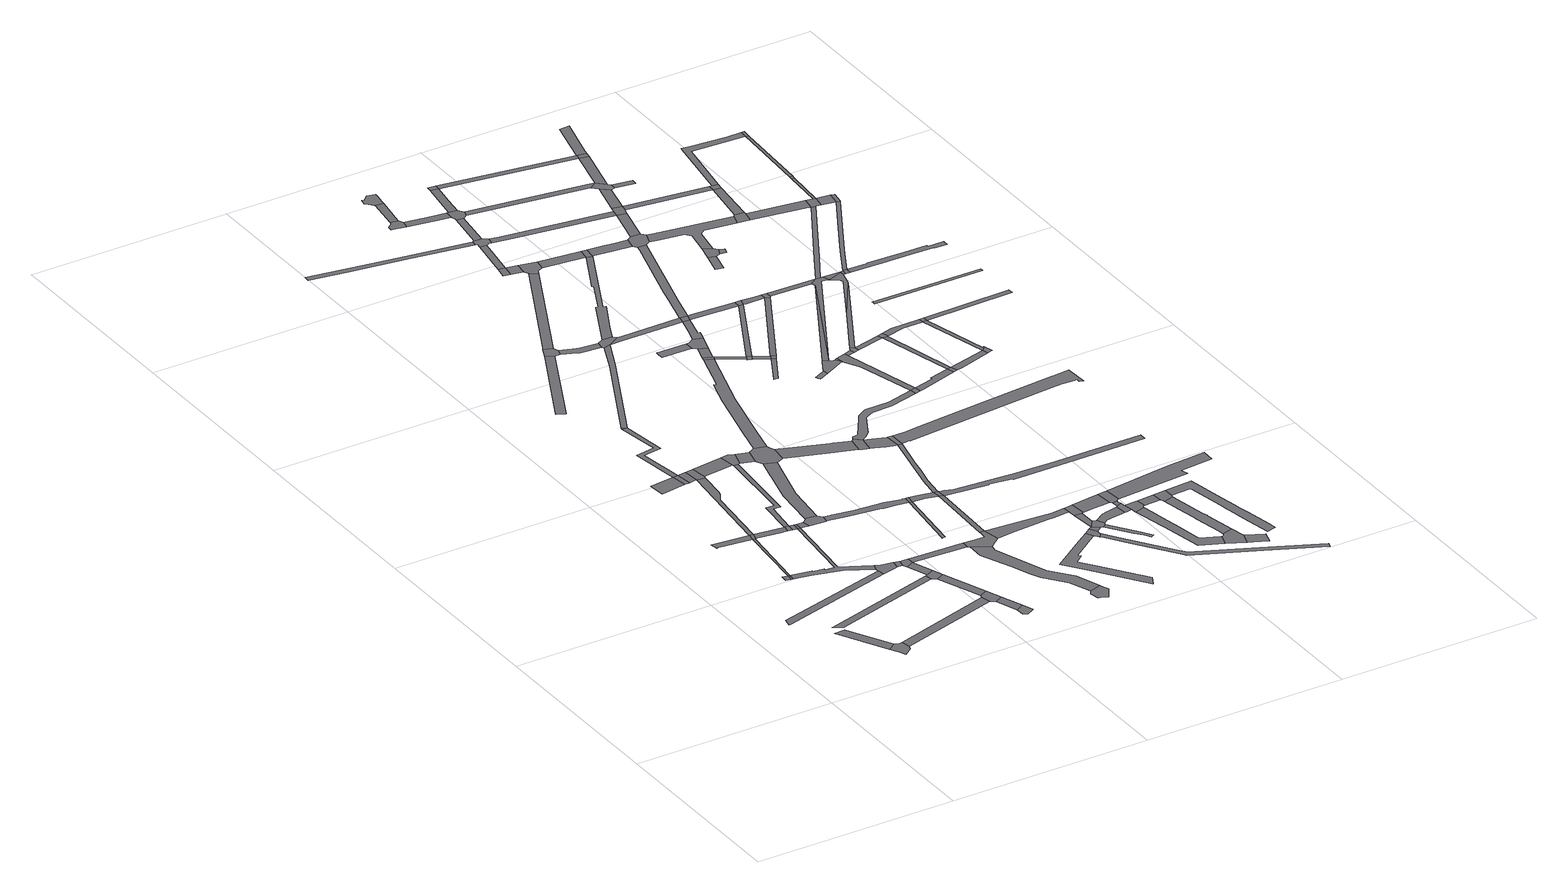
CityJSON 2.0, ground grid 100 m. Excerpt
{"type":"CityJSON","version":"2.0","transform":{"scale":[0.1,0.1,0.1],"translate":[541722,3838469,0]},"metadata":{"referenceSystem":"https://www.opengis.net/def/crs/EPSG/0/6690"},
"CityObjects":{
"road1":{"type":"Road","attributes":{"RoadStructureAttribute.sectionType":"1"},"geometry":[{"type":"MultiSurface","lod":"1","boundaries":[[[0,1,2,3]]]}]},
"road2":{"type":"Road","geometry":[{"type":"MultiSurface","lod":"1","boundaries":[[[4,2,1,5,6,7,8,9]]]}]},
"road3":{"type":"Road","attributes":{"RoadStructureAttribute.sectionType":"1"},"geometry":[{"type":"MultiSurface","lod":"1","boundaries":[[[10,11,12,13]]]}]},
"road4":{"type":"Road","attributes":{"RoadStructureAttribute.sectionType":"1"},"geometry":[{"type":"MultiSurface","lod":"1","boundaries":[[[14,15,16,17,18]]]}]},
"road5":{"type":"Road","geometry":[{"type":"MultiSurface","lod":"1","boundaries":[[[13,12,19,20]]]}]},
"road6":{"type":"Road","attributes":{"RoadStructureAttribute.sectionType":"1"},"geometry":[{"type":"MultiSurface","lod":"1","boundaries":[[[21,22,23,24,25]]]}]},
"road7":{"type":"Road","attributes":{"RoadStructureAttribute.sectionType":"1"},"geometry":[{"type":"MultiSurface","lod":"1","boundaries":[[[24,13,20,26]]]}]},
"road8":{"type":"Road","attributes":{"RoadStructureAttribute.sectionType":"1"},"geometry":[{"type":"MultiSurface","lod":"1","boundaries":[[[27,28,29,30,31,32]]]}]},
"road9":{"type":"Road","geometry":[{"type":"MultiSurface","lod":"1","boundaries":[[[25,24,26,33,34,35]]]}]},
"road10":{"type":"Road","attributes":{"RoadStructureAttribute.sectionType":"1"},"geometry":[{"type":"MultiSurface","lod":"1","boundaries":[[[36,9,8,37]]]}]},
"road11":{"type":"Road","attributes":{"RoadStructureAttribute.sectionType":"1"},"geometry":[{"type":"MultiSurface","lod":"1","boundaries":[[[38,39,40,41,42,43,44,20,19,45,46,47,48,49,50]]]}]},
"road12":{"type":"Road","attributes":{"RoadStructureAttribute.sectionType":"1"},"geometry":[{"type":"MultiSurface","lod":"1","boundaries":[[[35,34,51,52,53,54]]]}]},
"road13":{"type":"Road","attributes":{"RoadStructureAttribute.sectionType":"1"},"geometry":[{"type":"MultiSurface","lod":"1","boundaries":[[[55,56,57,58,59,60,61]]]}]},
"road14":{"type":"Road","attributes":{"RoadStructureAttribute.sectionType":"1"},"geometry":[{"type":"MultiSurface","lod":"1","boundaries":[[[62,25,35,63,64,65,66]]]}]},
"road15":{"type":"Road","geometry":[{"type":"MultiSurface","lod":"1","boundaries":[[[53,52,67,68]]]}]},
"road16":{"type":"Road","geometry":[{"type":"MultiSurface","lod":"1","boundaries":[[[69,55,61,70]]]}]},
"road17":{"type":"Road","attributes":{"RoadStructureAttribute.sectionType":"1"},"geometry":[{"type":"MultiSurface","lod":"1","boundaries":[[[68,67,38,71]]]}]},
"road18":{"type":"Road","geometry":[{"type":"MultiSurface","lod":"1","boundaries":[[[72,48,47,73,74,14,18,75,76,77]]]}]},
"road19":{"type":"Road","geometry":[{"type":"MultiSurface","lod":"1","boundaries":[[[71,38,50,78]]]}]},
"road20":{"type":"Road","attributes":{"RoadStructureAttribute.sectionType":"1"},"geometry":[{"type":"MultiSurface","lod":"1","boundaries":[[[79,69,70,80,81,62]]]}]},
"road21":{"type":"Road","attributes":{"RoadStructureAttribute.sectionType":"1"},"geometry":[{"type":"MultiSurface","lod":"1","boundaries":[[[78,50,82,83,84]]]}]},
"road22":{"type":"Road","geometry":[{"type":"MultiSurface","lod":"1","boundaries":[[[85,86,79,62,66,87]]]}]},
"road23":{"type":"Road","attributes":{"RoadStructureAttribute.sectionType":"1"},"geometry":[{"type":"MultiSurface","lod":"1","boundaries":[[[88,77,76,89,90,91,92]]]}]},
"road24":{"type":"Road","attributes":{"RoadStructureAttribute.sectionType":"1"},"geometry":[{"type":"MultiSurface","lod":"1","boundaries":[[[93,94,95,55,69,96,97,98]]]}]},
"road25":{"type":"Road","geometry":[{"type":"MultiSurface","lod":"1","boundaries":[[[99,92,91,100,101,102]]]}]},
"road26":{"type":"Road","geometry":[{"type":"MultiSurface","lod":"1","boundaries":[[[103,104,105,27,32,106,107,108]]]}]},
"road27":{"type":"Road","attributes":{"RoadStructureAttribute.sectionType":"1"},"geometry":[{"type":"MultiSurface","lod":"1","boundaries":[[[101,100,104,103]]]}]},
"road28":{"type":"Road","geometry":[{"type":"MultiSurface","lod":"1","boundaries":[[[109,110,84,83,111,112,113,114,115]]]}]},
"road29":{"type":"Road","attributes":{"RoadStructureAttribute.sectionType":"1"},"geometry":[{"type":"MultiSurface","lod":"1","boundaries":[[[108,107,116,117]]]}]},
"road30":{"type":"Road","attributes":{"RoadStructureAttribute.sectionType":"1"},"geometry":[{"type":"MultiSurface","lod":"1","boundaries":[[[118,119,120,53,68,121,122,123,124]]]}]},
"road31":{"type":"Road","geometry":[{"type":"MultiSurface","lod":"1","boundaries":[[[117,116,36,37,125,126]]]}]},
"road32":{"type":"Road","attributes":{"RoadStructureAttribute.sectionType":"1"},"geometry":[{"type":"MultiSurface","lod":"1","boundaries":[[[126,125,127,128]]]}]},
"road33":{"type":"Road","geometry":[{"type":"MultiSurface","lod":"1","boundaries":[[[128,127,129,130,131]]]}]},
"road34":{"type":"Road","attributes":{"RoadStructureAttribute.sectionType":"1"},"geometry":[{"type":"MultiSurface","lod":"1","boundaries":[[[132,85,87,133,134]]]}]},
"road35":{"type":"Road","geometry":[{"type":"MultiSurface","lod":"1","boundaries":[[[135,93,98]]]}]},
"road36":{"type":"Road","attributes":{"RoadStructureAttribute.sectionType":"1"},"geometry":[{"type":"MultiSurface","lod":"1","boundaries":[[[136,137,138,139,109,115,140,141,142]]]}]},
"road37":{"type":"Road","attributes":{"RoadStructureAttribute.sectionType":"1"},"geometry":[{"type":"MultiSurface","lod":"1","boundaries":[[[143,144,145,146,147,148]]]}]},
"road38":{"type":"Road","attributes":{"RoadStructureAttribute.sectionType":"1"},"geometry":[{"type":"MultiSurface","lod":"1","boundaries":[[[149,150,102,101,151,152]]]}]},
"road39":{"type":"Road","geometry":[{"type":"MultiSurface","lod":"1","boundaries":[[[153,132,134,154,118,124,155,156]]]}]},
"road40":{"type":"Road","attributes":{"RoadStructureAttribute.sectionType":"1"},"geometry":[{"type":"MultiSurface","lod":"1","boundaries":[[[156,155,157,158]]]}]},
"road41":{"type":"Road","attributes":{"RoadStructureAttribute.sectionType":"1"},"geometry":[{"type":"MultiSurface","lod":"1","boundaries":[[[159,160,161,162,163,164,165,114,113,166,167,168,169,170,171,172,173]]]}]},
"road42":{"type":"Road","geometry":[{"type":"MultiSurface","lod":"1","boundaries":[[[174,175,158,157,136,142,176,177,178,179,180,181,182]]]}]},
"road43":{"type":"Road","attributes":{"RoadStructureAttribute.sectionType":"1"},"geometry":[{"type":"MultiSurface","lod":"1","boundaries":[[[183,184,185,186,187,135,98]]]}]},
"road44":{"type":"Road","attributes":{"RoadStructureAttribute.sectionType":"1"},"geometry":[{"type":"MultiSurface","lod":"1","boundaries":[[[172,188,189,190,191,192]]]}]},
"road45":{"type":"Road","geometry":[{"type":"MultiSurface","lod":"1","boundaries":[[[193,143,148,194,195,196,197,198,199]]]}]},
"road46":{"type":"Road","attributes":{"RoadStructureAttribute.sectionType":"1"},"geometry":[{"type":"MultiSurface","lod":"1","boundaries":[[[200,201,202,203,204,205,206,207,208,209,210,211,212,213]]]}]},
"road47":{"type":"Road","geometry":[{"type":"MultiSurface","lod":"1","boundaries":[[[214,215,216,217,218,152,151,219,200,213,220,221]]]}]},
"road48":{"type":"Road","geometry":[{"type":"MultiSurface","lod":"1","boundaries":[[[222,223,208,207,224,225,226,227,228,229]]]}]},
"road49":{"type":"Road","geometry":[{"type":"MultiSurface","lod":"1","boundaries":[[[173,172,192,230]]]}]},
"road50":{"type":"Road","attributes":{"RoadStructureAttribute.sectionType":"1"},"geometry":[{"type":"MultiSurface","lod":"1","boundaries":[[[231,232,233,197,196,234,235,236,237,238]]]}]},
"road51":{"type":"Road","attributes":{"RoadStructureAttribute.sectionType":"1"},"geometry":[{"type":"MultiSurface","lod":"1","boundaries":[[[239,240,241,242,243,244,245,246]]]}]},
"road52":{"type":"Road","attributes":{"RoadStructureAttribute.sectionType":"1"},"geometry":[{"type":"MultiSurface","lod":"1","boundaries":[[[247,230,192,248,249,250,251]]]}]},
"road53":{"type":"Road","attributes":{"RoadStructureAttribute.sectionType":"1"},"geometry":[{"type":"MultiSurface","lod":"1","boundaries":[[[250,214,221,252]]]}]},
"road54":{"type":"Road","attributes":{"RoadStructureAttribute.sectionType":"1"},"geometry":[{"type":"MultiSurface","lod":"1","boundaries":[[[253,254,255,179,178,256,257,258,259,260]]]}]},
"road55":{"type":"Road","attributes":{"RoadStructureAttribute.sectionType":"1"},"geometry":[{"type":"MultiSurface","lod":"1","boundaries":[[[261,262,263,264,265,266,174,182,267,268,269,270]]]}]},
"road56":{"type":"Road","attributes":{"RoadStructureAttribute.sectionType":"1"},"geometry":[{"type":"MultiSurface","lod":"1","boundaries":[[[271,272,273,274,275,276,277,278,279,280,281,282]]]}]},
"road57":{"type":"Road","geometry":[{"type":"MultiSurface","lod":"1","boundaries":[[[251,250,252,283]]]}]},
"road58":{"type":"Road","geometry":[{"type":"MultiSurface","lod":"1","boundaries":[[[284,285,238,237,186,185,286,287,288]]]}]},
"road59":{"type":"Road","attributes":{"RoadStructureAttribute.sectionType":"1"},"geometry":[{"type":"MultiSurface","lod":"1","boundaries":[[[289,290,193,199,291]]]}]},
"road60":{"type":"Road","attributes":{"RoadStructureAttribute.sectionType":"1"},"geometry":[{"type":"MultiSurface","lod":"1","boundaries":[[[292,293,294,295,221,220,296,297,298,299,300,301,302,303]]]}]},
"road61":{"type":"Road","geometry":[{"type":"MultiSurface","lod":"1","boundaries":[[[304,305,260,259,306,307,308,309,310]]]}]},
"road62":{"type":"Road","attributes":{"RoadStructureAttribute.sectionType":"1"},"geometry":[{"type":"MultiSurface","lod":"1","boundaries":[[[311,312,251,283,313,314,315,316]]]}]},
"road63":{"type":"Road","attributes":{"RoadStructureAttribute.sectionType":"1"},"geometry":[{"type":"MultiSurface","lod":"1","boundaries":[[[317,310,309,318,319,320,321,311,322]]]}]},
"road64":{"type":"Road","geometry":[{"type":"MultiSurface","lod":"1","boundaries":[[[323,324,325,326,327]]]}]},
"road65":{"type":"Road","geometry":[{"type":"MultiSurface","lod":"1","boundaries":[[[328,329,330,331,332,333,334,335,336,337,338,339]]]}]},
"road66":{"type":"Road","geometry":[{"type":"MultiSurface","lod":"1","boundaries":[[[340,271,282,341,342,343,344,345,346,347]]]}]},
"road67":{"type":"Road","geometry":[{"type":"MultiSurface","lod":"1","boundaries":[[[348,349,350,351]]]}]},
"road68":{"type":"Road","attributes":{"RoadStructureAttribute.sectionType":"1"},"geometry":[{"type":"MultiSurface","lod":"1","boundaries":[[[352,286,185,353,354,355,356]]]}]},
"road69":{"type":"Road","geometry":[{"type":"MultiSurface","lod":"1","boundaries":[[[357,261,270,358,359]]]}]},
"road70":{"type":"Road","geometry":[{"type":"MultiSurface","lod":"1","boundaries":[[[360,322,311,316,361,362]]]}]},
"road71":{"type":"Road","geometry":[{"type":"MultiSurface","lod":"1","boundaries":[[[363,340,347,364]]]}]},
"road72":{"type":"Road","attributes":{"RoadStructureAttribute.sectionType":"1"},"geometry":[{"type":"MultiSurface","lod":"1","boundaries":[[[365,351,350,366,367]]]}]},
"road73":{"type":"Road","attributes":{"RoadStructureAttribute.sectionType":"1"},"geometry":[{"type":"MultiSurface","lod":"1","boundaries":[[[368,328,339,369,370]]]}]},
"road74":{"type":"Road","attributes":{"RoadStructureAttribute.sectionType":"1"},"geometry":[{"type":"MultiSurface","lod":"1","boundaries":[[[371,357,359,372]]]}]},
"road75":{"type":"Road","attributes":{"RoadStructureAttribute.sectionType":"1"},"geometry":[{"type":"MultiSurface","lod":"1","boundaries":[[[373,348,351,374]]]}]},
"road76":{"type":"Road","attributes":{"RoadStructureAttribute.sectionType":"1"},"geometry":[{"type":"MultiSurface","lod":"1","boundaries":[[[375,363,376,377,378]]]}]},
"road77":{"type":"Road","geometry":[{"type":"MultiSurface","lod":"1","boundaries":[[[379,380,376,363,364,381,382,383,384,385,386]]]}]},
"road78":{"type":"Road","geometry":[{"type":"MultiSurface","lod":"1","boundaries":[[[387,388,389,390,391,392,393,368,370,394,395,396,397]]]}]},
"road79":{"type":"Road","geometry":[{"type":"MultiSurface","lod":"1","boundaries":[[[398,399,327,326,371,372,400]]]}]},
"road80":{"type":"Road","geometry":[{"type":"MultiSurface","lod":"1","boundaries":[[[401,402,403,303,302,375,378,404,405]]]}]},
"road81":{"type":"Road","attributes":{"RoadStructureAttribute.sectionType":"1"},"geometry":[{"type":"MultiSurface","lod":"1","boundaries":[[[358,270,406,407]]]}]},
"road82":{"type":"Road","attributes":{"RoadStructureAttribute.sectionType":"1"},"geometry":[{"type":"MultiSurface","lod":"1","boundaries":[[[408,409,410,411,412,413,414,284,288,415,416,417,418,419,420,421]]]}]},
"road83":{"type":"Road","geometry":[{"type":"MultiSurface","lod":"1","boundaries":[[[367,366,289,291,422,423,424]]]}]},
"road84":{"type":"Road","attributes":{"RoadStructureAttribute.sectionType":"1"},"geometry":[{"type":"MultiSurface","lod":"1","boundaries":[[[425,337,336,426,427,428]]]}]},
"road85":{"type":"Road","geometry":[{"type":"MultiSurface","lod":"1","boundaries":[[[429,430,431,432,433,434,383,382]]]}]},
"road86":{"type":"Road","geometry":[{"type":"MultiSurface","lod":"1","boundaries":[[[435,436,437,246,245,438,373,374,439,440,441,442,443,444,445]]]}]},
"road87":{"type":"Road","geometry":[{"type":"MultiSurface","lod":"1","boundaries":[[[407,406,446,447,448]]]}]},
"road88":{"type":"Road","geometry":[{"type":"MultiSurface","lod":"1","boundaries":[[[449,450,451,452,453,454]]]}]},
"road89":{"type":"Road","attributes":{"RoadStructureAttribute.sectionType":"1"},"geometry":[{"type":"MultiSurface","lod":"1","boundaries":[[[455,456,457,458,459,460,461,462,463,464,465,304,310,466,467,468,469,470,471,472,473,474]]]}]},
"road90":{"type":"Road","attributes":{"RoadStructureAttribute.sectionType":"1"},"geometry":[{"type":"MultiSurface","lod":"1","boundaries":[[[355,475,476,477,398,400,478,479,480,481,482]]]}]},
"road91":{"type":"Road","attributes":{"RoadStructureAttribute.sectionType":"1"},"geometry":[{"type":"MultiSurface","lod":"1","boundaries":[[[483,484,485,486,487,386,385,488,489,490,491]]]}]},
"road92":{"type":"Road","attributes":{"RoadStructureAttribute.sectionType":"1"},"geometry":[{"type":"MultiSurface","lod":"1","boundaries":[[[492,435,445,493,494]]]}]},
"road93":{"type":"Road","attributes":{"RoadStructureAttribute.sectionType":"1"},"geometry":[{"type":"MultiSurface","lod":"1","boundaries":[[[448,447,449,495]]]}]},
"road94":{"type":"Road","attributes":{"RoadStructureAttribute.sectionType":"1"},"geometry":[{"type":"MultiSurface","lod":"1","boundaries":[[[496,401,405,497,498,499,500]]]}]},
"road95":{"type":"Road","geometry":[{"type":"MultiSurface","lod":"1","boundaries":[[[356,355,482,501]]]}]},
"road96":{"type":"Road","geometry":[{"type":"MultiSurface","lod":"1","boundaries":[[[495,449,454,502]]]}]},
"road97":{"type":"Road","geometry":[{"type":"MultiSurface","lod":"1","boundaries":[[[503,504,428,427,505,506,507,492,494,508,509,510,511,512,513]]]}]},
"road98":{"type":"Road","geometry":[{"type":"MultiSurface","lod":"1","boundaries":[[[514,515,516,517,518,519]]]}]},
"road99":{"type":"Road","attributes":{"RoadStructureAttribute.sectionType":"1"},"geometry":[{"type":"MultiSurface","lod":"1","boundaries":[[[424,423,520,408,521]]]}]},
"road100":{"type":"Road","geometry":[{"type":"MultiSurface","lod":"1","boundaries":[[[522,523,524,483,491,525,526,527]]]}]},
"road101":{"type":"Road","attributes":{"RoadStructureAttribute.sectionType":"1"},"geometry":[{"type":"MultiSurface","lod":"1","boundaries":[[[528,529,530,523,522]]]}]},
"road102":{"type":"Road","geometry":[{"type":"MultiSurface","lod":"1","boundaries":[[[531,496,500,532,533,530,529,534,535,536]]]}]},
"road103":{"type":"Road","attributes":{"RoadStructureAttribute.sectionType":"1"},"geometry":[{"type":"MultiSurface","lod":"1","boundaries":[[[537,538,503,513,539,540]]]}]},
"road104":{"type":"Road","attributes":{"RoadStructureAttribute.sectionType":"1"},"geometry":[{"type":"MultiSurface","lod":"1","boundaries":[[[541,542,543,544,545,546,547,283,252,548,549,550,551,552,553,554,555,556,557]]]}]},
"road105":{"type":"Road","geometry":[{"type":"MultiSurface","lod":"1","boundaries":[[[558,527,526,559,560,561,562,563]]]}]},
"road106":{"type":"Road","attributes":{"RoadStructureAttribute.sectionType":"1"},"geometry":[{"type":"MultiSurface","lod":"1","boundaries":[[[564,565,566,567,568,569,570,571,572,560,559,573,574,575,576,577,578]]]}]},
"road107":{"type":"Road","attributes":{"RoadStructureAttribute.sectionType":"1"},"geometry":[{"type":"MultiSurface","lod":"1","boundaries":[[[579,580,581,582,583,344,343,584,585,586,587,588,589,590]]]}]},
"road108":{"type":"Road","attributes":{"RoadStructureAttribute.sectionType":"1"},"geometry":[{"type":"MultiSurface","lod":"1","boundaries":[[[591,407,448,592]]]}]},
"road109":{"type":"Road","geometry":[{"type":"MultiSurface","lod":"1","boundaries":[[[593,594,514,519,595,596,597,598,599,600]]]}]},
"road110":{"type":"Road","geometry":[{"type":"MultiSurface","lod":"1","boundaries":[[[601,537,540,602]]]}]},
"road111":{"type":"Road","attributes":{"RoadStructureAttribute.sectionType":"1"},"geometry":[{"type":"MultiSurface","lod":"1","boundaries":[[[603,501,482,604,591,605]]]}]},
"road112":{"type":"Road","geometry":[{"type":"MultiSurface","lod":"1","boundaries":[[[521,408,421,606,607]]]}]},
"road113":{"type":"Road","geometry":[{"type":"MultiSurface","lod":"1","boundaries":[[[608,609,610,611,578,577,612,613]]]}]},
"road114":{"type":"Road","attributes":{"RoadStructureAttribute.sectionType":"1"},"geometry":[{"type":"MultiSurface","lod":"1","boundaries":[[[614,558,563,615]]]}]},
"road115":{"type":"Road","geometry":[{"type":"MultiSurface","lod":"1","boundaries":[[[616,597,596]]]}]},
"road116":{"type":"Road","attributes":{"RoadStructureAttribute.sectionType":"1"},"geometry":[{"type":"MultiSurface","lod":"1","boundaries":[[[617,618,619,620,621,356,501,622,623,624]]]}]},
"road117":{"type":"Road","attributes":{"RoadStructureAttribute.sectionType":"1"},"geometry":[{"type":"MultiSurface","lod":"1","boundaries":[[[625,495,502,626]]]}]},
"road118":{"type":"Road","geometry":[{"type":"MultiSurface","lod":"1","boundaries":[[[627,455,474,628]]]}]},
"road119":{"type":"Road","attributes":{"RoadStructureAttribute.sectionType":"1"},"geometry":[{"type":"MultiSurface","lod":"1","boundaries":[[[629,616,596,630,631,632,455,627,633]]]}]},
"road120":{"type":"Road","attributes":{"RoadStructureAttribute.sectionType":"1"},"geometry":[{"type":"MultiSurface","lod":"1","boundaries":[[[634,635,636,637,638,639,640,641,642,609,608]]]}]},
"road121":{"type":"Road","attributes":{"RoadStructureAttribute.sectionType":"1"},"geometry":[{"type":"MultiSurface","lod":"1","boundaries":[[[643,442,441,644,645,646]]]}]},
"road122":{"type":"Road","attributes":{"RoadStructureAttribute.sectionType":"1"},"geometry":[{"type":"MultiSurface","lod":"1","boundaries":[[[647,613,612,648,649,650]]]}]},
"road123":{"type":"Road","geometry":[{"type":"MultiSurface","lod":"1","boundaries":[[[651,614,615,652,653,638,637,654,655]]]}]},
"road124":{"type":"Road","attributes":{"RoadStructureAttribute.sectionType":"1"},"geometry":[{"type":"MultiSurface","lod":"1","boundaries":[[[656,657,607,606,658,659,660]]]}]},
"road125":{"type":"Road","attributes":{"RoadStructureAttribute.sectionType":"1"},"geometry":[{"type":"MultiSurface","lod":"1","boundaries":[[[661,629,633,662,663]]]}]},
"road126":{"type":"Road","geometry":[{"type":"MultiSurface","lod":"1","boundaries":[[[605,591,592,664]]]}]},
"road127":{"type":"Road","geometry":[{"type":"MultiSurface","lod":"1","boundaries":[[[665,661,663,666,667]]]}]},
"road128":{"type":"Road","attributes":{"RoadStructureAttribute.sectionType":"1"},"geometry":[{"type":"MultiSurface","lod":"1","boundaries":[[[668,669,670,671,672,673,674,675,362,361,676,677,678,679,680,681,682,683,684,685,686]]]}]},
"road129":{"type":"Road","attributes":{"RoadStructureAttribute.sectionType":"1"},"geometry":[{"type":"MultiSurface","lod":"1","boundaries":[[[687,688,689,690,691,692,651,655,693,694,695,696,697,698,699,700,701,702,703]]]}]},
"road130":{"type":"Road","attributes":{"RoadStructureAttribute.sectionType":"1"},"geometry":[{"type":"MultiSurface","lod":"1","boundaries":[[[704,664,592,705,625,706]]]}]},
"road131":{"type":"Road","attributes":{"RoadStructureAttribute.sectionType":"1"},"geometry":[{"type":"MultiSurface","lod":"1","boundaries":[[[707,708,709,710,627,628,711,712]]]}]},
"road132":{"type":"Road","attributes":{"RoadStructureAttribute.sectionType":"1"},"geometry":[{"type":"MultiSurface","lod":"1","boundaries":[[[713,511,510,714,715,716]]]}]},
"road133":{"type":"Road","attributes":{"RoadStructureAttribute.sectionType":"1"},"geometry":[{"type":"MultiSurface","lod":"1","boundaries":[[[717,718,719,531,536,720,721,722]]]}]},
"road134":{"type":"Road","attributes":{"RoadStructureAttribute.sectionType":"1"},"geometry":[{"type":"MultiSurface","lod":"1","boundaries":[[[723,593,600]]]}]},
"road135":{"type":"Road","attributes":{"RoadStructureAttribute.sectionType":"1"},"geometry":[{"type":"MultiSurface","lod":"1","boundaries":[[[724,667,666,725]]]}]},
"road136":{"type":"Road","geometry":[{"type":"MultiSurface","lod":"1","boundaries":[[[726,727,660,659,617,624,728,729]]]}]},
"road137":{"type":"Road","geometry":[{"type":"MultiSurface","lod":"1","boundaries":[[[706,625,626,730,731]]]}]},
"road138":{"type":"Road","attributes":{"RoadStructureAttribute.sectionType":"1"},"geometry":[{"type":"MultiSurface","lod":"1","boundaries":[[[732,733,734,723,600,735,736,737,738,739,740]]]}]},
"road139":{"type":"Road","geometry":[{"type":"MultiSurface","lod":"1","boundaries":[[[741,707,712,742]]]}]},
"road140":{"type":"Road","attributes":{"RoadStructureAttribute.sectionType":"1"},"geometry":[{"type":"MultiSurface","lod":"1","boundaries":[[[602,540,743,744]]]}]},
"road141":{"type":"Road","attributes":{"RoadStructureAttribute.sectionType":"1"},"geometry":[{"type":"MultiSurface","lod":"1","boundaries":[[[645,745,727,726,746,747]]]}]},
"road142":{"type":"Road","attributes":{"RoadStructureAttribute.sectionType":"1"},"geometry":[{"type":"MultiSurface","lod":"1","boundaries":[[[748,707,741,749]]]}]},
"road143":{"type":"Road","attributes":{"RoadStructureAttribute.sectionType":"1"},"geometry":[{"type":"MultiSurface","lod":"1","boundaries":[[[750,751,752,753]]]}]},
"road144":{"type":"Road","geometry":[{"type":"MultiSurface","lod":"1","boundaries":[[[754,724,725,748,749,755]]]}]},
"road145":{"type":"Road","attributes":{"RoadStructureAttribute.sectionType":"1"},"geometry":[{"type":"MultiSurface","lod":"1","boundaries":[[[756,757,665,667]]]}]},
"road146":{"type":"Road","attributes":{"RoadStructureAttribute.sectionType":"1"},"geometry":[{"type":"MultiSurface","lod":"1","boundaries":[[[758,750,753,759,760,761]]]}]},
"road147":{"type":"Road","geometry":[{"type":"MultiSurface","lod":"1","boundaries":[[[762,763,646,645,747,764,765,766]]]}]},
"road148":{"type":"Road","attributes":{"RoadStructureAttribute.sectionType":"1"},"geometry":[{"type":"MultiSurface","lod":"1","boundaries":[[[731,730,767,733,732]]]}]},
"road149":{"type":"Road","geometry":[{"type":"MultiSurface","lod":"1","boundaries":[[[768,769,760,759]]]}]},
"road150":{"type":"Road","attributes":{"RoadStructureAttribute.sectionType":"1"},"geometry":[{"type":"MultiSurface","lod":"1","boundaries":[[[770,741,742,771,772]]]}]},
"road151":{"type":"Road","attributes":{"RoadStructureAttribute.sectionType":"1"},"geometry":[{"type":"MultiSurface","lod":"1","boundaries":[[[773,774,754,755,775,776,777]]]}]},
"road152":{"type":"Road","attributes":{"RoadStructureAttribute.sectionType":"1"},"geometry":[{"type":"MultiSurface","lod":"1","boundaries":[[[778,762,766,779,780,781]]]}]},
"road153":{"type":"Road","geometry":[{"type":"MultiSurface","lod":"1","boundaries":[[[782,729,728,783,784,785,758,761,786,787,788,789,790]]]}]},
"road154":{"type":"Road","geometry":[{"type":"MultiSurface","lod":"1","boundaries":[[[716,715,778,781,791,792,793]]]}]},
"road155":{"type":"Road","attributes":{"RoadStructureAttribute.sectionType":"1"},"geometry":[{"type":"MultiSurface","lod":"1","boundaries":[[[794,738,795,796,797,757,756,798,799,800]]]}]},
"road156":{"type":"Road","attributes":{"RoadStructureAttribute.sectionType":"1"},"geometry":[{"type":"MultiSurface","lod":"1","boundaries":[[[801,777,770,802]]]}]},
"road157":{"type":"Road","geometry":[{"type":"MultiSurface","lod":"1","boundaries":[[[803,802,770,772,804,805,806]]]}]},
"road158":{"type":"Road","geometry":[{"type":"MultiSurface","lod":"1","boundaries":[[[807,773,777,801]]]}]},
"road159":{"type":"Road","attributes":{"RoadStructureAttribute.sectionType":"1"},"geometry":[{"type":"MultiSurface","lod":"1","boundaries":[[[743,808,809,716,793,810,811]]]}]},
"road160":{"type":"Road","geometry":[{"type":"MultiSurface","lod":"1","boundaries":[[[812,813,792,791]]]}]},
"road161":{"type":"Road","geometry":[{"type":"MultiSurface","lod":"1","boundaries":[[[739,738,794,814]]]}]},
"road162":{"type":"Road","attributes":{"RoadStructureAttribute.sectionType":"1"},"geometry":[{"type":"MultiSurface","lod":"1","boundaries":[[[766,765,815,816,817]]]}]},
"road163":{"type":"Road","attributes":{"RoadStructureAttribute.sectionType":"1"},"geometry":[{"type":"MultiSurface","lod":"1","boundaries":[[[818,794,800,819]]]}]},
"road164":{"type":"Road","geometry":[{"type":"MultiSurface","lod":"1","boundaries":[[[814,794,818]]]}]},
"road165":{"type":"Road","geometry":[{"type":"MultiSurface","lod":"1","boundaries":[[[744,743,811,820]]]}]},
"road166":{"type":"Road","geometry":[{"type":"MultiSurface","lod":"1","boundaries":[[[821,818,819,822,823]]]}]},
"road167":{"type":"Road","geometry":[{"type":"MultiSurface","lod":"1","boundaries":[[[824,790,789,825,826,827]]]}]},
"road168":{"type":"Road","attributes":{"RoadStructureAttribute.sectionType":"1"},"geometry":[{"type":"MultiSurface","lod":"1","boundaries":[[[828,829,830,831,832,744,820]]]}]},
"road169":{"type":"Road","attributes":{"RoadStructureAttribute.sectionType":"1"},"geometry":[{"type":"MultiSurface","lod":"1","boundaries":[[[833,834,732,740,835,836]]]}]},
"road170":{"type":"Road","attributes":{"RoadStructureAttribute.sectionType":"1"},"geometry":[{"type":"MultiSurface","lod":"1","boundaries":[[[816,824,827,837]]]}]},
"road171":{"type":"Road","attributes":{"RoadStructureAttribute.sectionType":"1"},"geometry":[{"type":"MultiSurface","lod":"1","boundaries":[[[838,807,801,839,840]]]}]},
"road172":{"type":"Road","attributes":{"RoadStructureAttribute.sectionType":"1"},"geometry":[{"type":"MultiSurface","lod":"1","boundaries":[[[841,842,843,844,845]]]}]},
"road173":{"type":"Road","geometry":[{"type":"MultiSurface","lod":"1","boundaries":[[[817,816,837,846,847]]]}]},
"road174":{"type":"Road","attributes":{"RoadStructureAttribute.sectionType":"1"},"geometry":[{"type":"MultiSurface","lod":"1","boundaries":[[[848,826,825,849,850,833,851]]]}]},
"road175":{"type":"Road","attributes":{"RoadStructureAttribute.sectionType":"1"},"geometry":[{"type":"MultiSurface","lod":"1","boundaries":[[[852,853,854,855,821,823,856,857]]]}]},
"road176":{"type":"Road","attributes":{"RoadStructureAttribute.sectionType":"1"},"geometry":[{"type":"MultiSurface","lod":"1","boundaries":[[[858,859,860,861,862,823,822,863,864,865,866,867,868]]]}]},
"road177":{"type":"Road","geometry":[{"type":"MultiSurface","lod":"1","boundaries":[[[869,851,833,836,870,871,872,873,874]]]}]},
"road178":{"type":"Road","attributes":{"RoadStructureAttribute.sectionType":"1"},"geometry":[{"type":"MultiSurface","lod":"1","boundaries":[[[875,876,877,878,879,847,846,880,881,882,883,884]]]}]},
"road179":{"type":"Road","attributes":{"RoadStructureAttribute.sectionType":"1"},"geometry":[{"type":"MultiSurface","lod":"1","boundaries":[[[873,872,885,852,886]]]}]},
"road180":{"type":"Road","attributes":{"RoadStructureAttribute.sectionType":"1"},"geometry":[{"type":"MultiSurface","lod":"1","boundaries":[[[887,874,873,888]]]}]},
"road181":{"type":"Road","geometry":[{"type":"MultiSurface","lod":"1","boundaries":[[[886,852,857,889,890]]]}]},
"road182":{"type":"Road","geometry":[{"type":"MultiSurface","lod":"1","boundaries":[[[891,887,888,892]]]}]},
"road183":{"type":"Road","attributes":{"RoadStructureAttribute.sectionType":"1"},"geometry":[{"type":"MultiSurface","lod":"1","boundaries":[[[893,894,891,892,895]]]}]},
"road184":{"type":"Road","geometry":[{"type":"MultiSurface","lod":"1","boundaries":[[[884,883,893,895,896]]]}]}
},
"vertices":[
[332,508,0],[463,263,0],[502,294,0],[385,508,0],
[526,282,0],[485,221,0],[502,188,0],[540,217,0],[549,241,0],[540,286,0],
[397,1045,0],[392,1010,0],[419,1005,0],[423,1039,0],
[780,867,0],[210,714,0],[203,674,0],[211,676,0],[787,832,0],
[427,1004,0],[430,1038,0],
[281,1445,0],[286,1404,0],[286,1409,0],[460,1388,0],[465,1425,0],
[470,1386,0],
[931,720,0],[352,557,0],[351,557,0],[396,531,0],[400,533,0],[938,685,0],
[472,1386,0],[473,1388,0],[484,1423,0],
[1041,434,0],[1053,386,0],
[675,1363,0],[634,992,0],[614,996,0],[590,998,0],[589,1005,0],[538,1015,0],[535,1021,0],[512,990,0],[651,951,0],[778,886,0],[789,917,0],[647,989,0],[687,1363,0],
[582,1375,0],[628,1369,0],[632,1407,0],[630,1407,0],
[449,2029,0],[442,2028,0],[378,2020,0],[324,2013,0],[334,1933,0],[335,1933,0],[459,1949,0],
[526,1957,0],[520,1755,0],[543,1790,0],[552,1813,0],[566,1953,0],
[651,1366,0],[654,1405,0],
[475,2032,0],[485,1952,0],
[678,1402,0],
[808,908,0],[779,881,0],[780,869,0],[859,851,0],[868,854,0],[874,894,0],
[690,1400,0],
[516,2037,0],[514,1956,0],[525,1957,0],
[691,1363,0],[731,1359,0],[724,1397,0],
[557,2043,0],[538,2040,0],[567,1964,0],
[899,888,0],[894,852,0],[897,853,0],[897,852,0],[903,887,0],
[482,2501,0],[511,2289,0],[414,2273,0],[442,2258,0],[537,2272,0],[504,2499,0],
[921,887,0],[905,830,0],[943,851,0],[944,886,0],
[983,745,0],[944,723,0],[942,723,0],[942,683,0],[962,672,0],[1002,694,0],
[748,1425,0],[747,1414,0],[813,1350,0],[814,1354,0],[816,1354,0],[823,1392,0],[805,1415,0],
[1047,450,0],[1086,471,0],
[727,1978,0],[693,1589,0],[651,1591,0],[674,1566,0],[711,1564,0],[737,1839,0],[749,1974,0],
[1076,370,0],[1116,392,0],
[1117,261,0],[1157,283,0],
[1119,218,0],[1139,205,0],[1178,227,0],
[713,2063,0],[715,1983,0],[723,1984,0],
[482,2511,0],
[845,1922,0],[819,1821,0],[814,1802,0],[772,1641,0],[829,1627,0],[877,1803,0],[903,1899,0],
[527,3217,0],[517,3196,0],[309,2780,0],[302,2764,0],[343,2744,0],[565,3192,0],
[1033,883,0],[1026,883,0],[1218,839,0],[1223,877,0],
[753,2069,0],[727,1979,0],[759,1980,0],[783,2058,0],
[826,1957,0],[844,2037,0],
[1199,1343,0],[1198,1341,0],[1196,1340,0],[1116,1357,0],[966,1371,0],[865,1389,0],[864,1385,0],[893,1343,0],[896,1343,0],[1029,1325,0],[1078,1318,0],[1087,1317,0],[1151,1309,0],[1208,1301,0],[1212,1341,0],
[879,2057,0],[867,2050,0],[913,1903,0],[918,1905,0],[941,1915,0],[952,2004,0],[946,2017,0],[943,2025,0],[937,2041,0],
[749,2991,0],[818,3144,0],[821,3151,0],[788,3142,0],[724,2994,0],
[1167,963,0],[1167,961,0],[1176,962,0],[1184,964,0],[1223,1299,0],
[552,3274,0],[582,3198,0],[587,3196,0],[593,3194,0],[604,3229,0],[603,3231,0],[595,3255,0],
[1230,831,0],[1229,748,0],[1291,593,0],[1326,504,0],[1350,444,0],[1421,357,0],[1434,340,0],[1476,232,0],[1534,252,0],[1491,376,0],[1405,485,0],[1395,509,0],[1307,752,0],[1314,785,0],
[1333,917,0],[1332,905,0],[1331,874,0],[1288,875,0],[1271,875,0],[1218,838,0],[1370,831,0],[1355,917,0],
[1548,209,0],[1543,223,0],[1461,207,0],[1470,162,0],[1497,157,0],[1501,154,0],[1516,146,0],[1551,205,0],
[1227,1338,0],
[699,3197,0],[684,3202,0],[666,3208,0],[665,3166,0],[675,3162,0],[685,3161,0],[781,3152,0],[785,3189,0],
[469,4275,0],[227,4315,0],[4,4351,0],[1,4321,0],[180,4293,0],[481,4246,0],[781,4198,0],[785,4224,0],
[1283,1330,0],[1284,1292,0],[1344,1280,0],[1346,1279,0],[1342,1319,0],
[1369,1268,0],
[1262,1892,0],[1200,1913,0],[1188,1917,0],[1162,1842,0],[1171,1839,0],[1176,1837,0],[1265,1807,0],[1278,1886,0],
[1100,2825,0],[1036,2614,0],[1023,2617,0],[1012,2583,0],[981,2480,0],[910,2186,0],[968,2172,0],[1037,2462,0],[1139,2796,0],[1143,2806,0],
[1719,665,0],[1658,622,0],[1482,497,0],[1557,393,0],[1738,139,0],[1764,188,0],[1606,409,0],[1558,475,0],[1600,509,0],[1590,524,0],[1708,608,0],[1737,629,0],
[1364,1316,0],
[817,3207,0],[790,3192,0],[883,3187,0],[879,3192,0],[867,3205,0],
[849,3863,0],[562,3288,0],[884,3837,0],
[1689,893,0],[1672,894,0],[1366,916,0],[1364,916,0],[1467,842,0],[1645,853,0],[1664,855,0],[1672,855,0],[1715,859,0],[1733,860,0],[1757,862,0],[1753,901,0],
[1290,1900,0],[1282,1886,0],[1267,1805,0],[1279,1800,0],[1297,1793,0],[1308,1789,0],[1324,1869,0],
[1429,1749,0],[1358,1422,0],[1378,1421,0],[1399,1513,0],[1414,1584,0],[1450,1748,0],
[1363,1855,0],[1328,1781,0],[1377,1762,0],[1409,1754,0],[1420,1751,0],[1426,1831,0],
[958,2984,0],[958,2961,0],[958,2939,0],[1110,2937,0],[1110,2982,0],
[568,4558,0],[567,4552,0],[566,4547,0],[552,4535,0],[542,4526,0],[538,4501,0],[559,4498,0],[597,4492,0],[610,4490,0],[617,4530,0],[607,4551,0],[606,4552,0],
[1755,691,0],[1740,629,0],[1746,625,0],[1757,609,0],[1775,630,0],[1773,638,0],[1772,647,0],[1774,652,0],
[754,3966,0],[742,3905,0],[776,3898,0],[788,3959,0],
[905,3187,0],[859,3151,0],[883,3151,0],[1195,3151,0],[1203,3189,0],
[1105,2844,0],[1150,2823,0],[1148,2825,0],
[1431,1831,0],[1451,1751,0],[1451,1831,0],
[1770,701,0],[1803,674,0],
[799,3957,0],[836,3886,0],[845,3948,0],
[592,4719,0],[615,4606,0],[631,4713,0],
[1128,2917,0],[1172,2903,0],
[788,4172,0],[820,4167,0],
[1760,823,0],[1800,746,0],[1798,814,0],[1797,820,0],
[1815,735,0],[1804,739,0],[1810,675,0],[1814,673,0],[1835,688,0],[1835,692,0],[1837,698,0],[1821,736,0],
[604,4807,0],[582,4788,0],[577,4784,0],[564,4786,0],[559,4756,0],[565,4751,0],[589,4723,0],[634,4730,0],[639,4761,0],[641,4774,0],[645,4801,0],
[1153,3000,0],[1125,2982,0],[1198,2986,0],
[1801,907,0],[1790,905,0],[1782,904,0],[1799,824,0],[1808,828,0],
[1264,2734,0],[1274,2752,0],
[1136,3850,0],[1023,3624,0],[1031,3619,0],[954,3459,0],[952,3456,0],[942,3461,0],[864,3302,0],[904,3283,0],[983,3442,0],[970,3448,0],[971,3450,0],[989,3489,0],[1087,3687,0],[1163,3842,0],
[895,3859,0],[923,3874,0],[932,3930,0],
[752,4508,0],[745,4468,0],[818,4457,0],[822,4497,0],
[1900,556,0],[1928,519,0],[1950,489,0],[1964,498,0],[1946,525,0],[1930,548,0],
[797,4231,0],[794,4230,0],[793,4229,0],[792,4196,0],[825,4169,0],[840,4177,0],[852,4175,0],[857,4210,0],[848,4216,0],[834,4225,0],[832,4227,0],
[1262,2726,0],[1282,2716,0],[1294,2739,0],
[1355,2677,0],[1271,2522,0],[1269,2519,0],[1280,2517,0],[1291,2514,0],[1375,2666,0],
[1726,2122,0],[1596,2089,0],[1473,2084,0],[1468,2084,0],[1464,2082,0],[1418,2056,0],[1404,2034,0],[1366,1976,0],[1326,1915,0],[1305,1914,0],[1299,1914,0],[1347,1884,0],[1376,1910,0],[1400,1955,0],[1405,1965,0],[1437,2024,0],[1454,2033,0],[1486,2050,0],[1586,2052,0],[1731,2089,0],
[1174,3072,0],[1165,3041,0],[1162,3030,0],[1211,3028,0],[1213,3035,0],[1204,3036,0],[1203,3037,0],[1232,3150,0],
[1955,788,0],[1902,777,0],[1894,775,0],[1881,772,0],[1874,771,0],[1863,717,0],[1901,722,0],[1944,728,0],[1960,730,0],
[825,4425,0],[856,4391,0],[860,4420,0],
[1365,2700,0],
[1943,925,0],[1857,832,0],[1861,832,0],[1907,835,0],[1951,838,0],
[1243,3186,0],
[1387,2688,0],
[832,4499,0],[826,4498,0],[820,4457,0],[826,4443,0],[827,4439,0],[863,4422,0],[882,4435,0],[885,4437,0],[892,4467,0],[885,4476,0],[872,4492,0],
[1492,2466,0],[1486,2463,0],[1435,2436,0],[1440,2425,0],[1446,2414,0],[1498,2440,0],
[1130,3851,0],[1142,3907,0],
[1988,804,0],[1963,797,0],[1961,791,0],[1971,731,0],[2000,735,0],[1992,783,0],
[1984,824,0],[1984,831,0],[1961,829,0],
[1992,931,0],[1954,838,0],[1958,835,0],[1985,833,0],[1989,840,0],[1999,843,0],
[864,4701,0],[846,4590,0],[886,4584,0],[902,4695,0],
[1907,1266,0],[1808,1269,0],[1723,1272,0],[1703,1273,0],[1433,1294,0],[1393,1307,0],[1373,1313,0],[1376,1268,0],[1394,1266,0],[1583,1247,0],[1590,1250,0],[1699,1236,0],[1701,1236,0],[1701,1231,0],[1808,1229,0],[2373,1228,0],[2374,1264,0],
[2061,788,0],[2005,709,0],[2055,725,0],[2056,731,0],[2059,734,0],[2066,736,0],
[2207,331,0],[2121,371,0],[2117,378,0],[2116,386,0],[2090,527,0],[2088,540,0],[2076,603,0],[2064,670,0],[2055,718,0],[2014,662,0],[2038,538,0],[2040,531,0],[2081,319,0],[2190,269,0],[2211,331,0],
[2301,159,0],[2011,296,0],[1983,335,0],[1868,498,0],[1810,581,0],[1769,592,0],[1841,489,0],[1984,285,0],[1993,272,0],[2301,130,0],[2567,8,0],[2574,31,0],
[1478,3142,0],[1501,3140,0],
[1537,2547,0],[1531,2536,0],[1588,2485,0],[1605,2493,0],[1587,2519,0],[1580,2522,0],[1565,2527,0],[1559,2530,0],
[868,4728,0],[905,4722,0],
[1265,3186,0],[1265,3150,0],[1480,3177,0],
[1165,3847,0],[1172,3904,0],
[2282,362,0],[2227,347,0],[2224,337,0],[2218,332,0],[2277,229,0],[2296,290,0],
[2146,794,0],[2149,742,0],
[1600,2527,0],
[1372,3806,0],[1366,3781,0],[1263,3415,0],[1242,3338,0],[1204,3193,0],[1264,3268,0],[1281,3327,0],[1415,3805,0],
[1609,3139,0],[1630,3127,0],
[1755,2130,0],[1761,2097,0],
[1650,2544,0],[1607,2490,0],[1636,2436,0],[1652,2405,0],[1656,2519,0],
[2252,515,0],[2251,522,0],[2245,551,0],[2209,735,0],[2159,721,0],[2183,592,0],[2194,532,0],[2196,519,0],[2223,376,0],
[909,4202,0],[920,4165,0],[1440,4090,0],[1446,4125,0],
[2303,287,0],[2302,218,0],[2367,188,0],[2385,248,0],
[2211,799,0],[2152,741,0],[2156,737,0],[2211,745,0],[2213,748,0],
[1304,3889,0],[1258,3895,0],[1258,3836,0],[1357,3826,0],[1369,3884,0],
[1687,2557,0],[1673,2527,0],[1693,2532,0],
[1510,3176,0],
[1696,2574,0],[1720,2539,0],[1714,2564,0],
[2405,1908,0],[2392,1907,0],[2321,1900,0],[2319,1900,0],[1965,1870,0],[1722,1849,0],[1595,1838,0],[1517,1831,0],[1469,1753,0],[1492,1756,0],[1493,1751,0],[2264,1817,0],[2315,1821,0],[2324,1821,0],[2325,1821,0],[2381,1820,0],[2393,1819,0],[2393,1802,0],[2412,1796,0],
[2442,317,0],[2418,452,0],[2409,500,0],[2403,532,0],[2388,615,0],[2353,810,0],[2220,749,0],[2309,753,0],[2312,750,0],[2316,744,0],[2348,564,0],[2356,522,0],[2359,505,0],[2363,481,0],[2375,412,0],[2402,261,0],[2450,275,0],
[1578,3171,0],[1514,3139,0],[1610,3170,0],
[1960,2196,0],[1952,2193,0],[1858,2169,0],[1860,2158,0],[1785,2103,0],[1971,2158,0],
[1473,4386,0],[1468,4354,0],[1471,4353,0],[1509,4381,0],
[2530,989,0],[2354,975,0],[2290,968,0],[2373,872,0],[2364,911,0],[2527,924,0],
[1855,3117,0],
[1856,2601,0],[1863,2576,0],
[1443,3899,0],[1394,3898,0],[1440,3818,0],[1459,3876,0],
[1637,3139,0],[1638,3170,0],
[1887,3162,0],[1849,3134,0],[1851,3128,0],[1895,3133,0],[1913,3132,0],[1918,3132,0],[1934,3123,0],[1922,3161,0],[1909,3161,0],
[1982,2201,0],[1993,2164,0],
[1561,4597,0],[1568,4624,0],
[1439,4088,0],[1445,3910,0],[1486,4079,0],
[1866,2575,0],[1890,2575,0],
[1585,3571,0],[1559,3466,0],[1596,3456,0],[1621,3558,0],
[1883,2608,0],[1892,2575,0],
[1988,3059,0],[1838,2830,0],
[1603,3645,0],[1645,3569,0],[1660,3603,0],[1646,3626,0],
[1455,4154,0],[1448,4125,0],[1494,4110,0],[1496,4110,0],[1502,4143,0],
[1643,3139,0],
[1678,3561,0],[1688,3595,0],
[2176,2251,0],[2026,2174,0],[2185,2221,0],
[2085,2626,0],[1939,2623,0],[1988,2598,0],[2079,2599,0],[2086,2600,0],
[1496,4324,0],[1503,4146,0],[1504,4150,0],[1537,4288,0],
[1486,3871,0],[1477,3812,0],[1606,3793,0],[1626,3765,0],[1670,3759,0],[1694,3779,0],[1737,3773,0],[1852,3755,0],[1870,3814,0],
[1560,4297,0],[1561,4327,0],[1549,4340,0],
[2008,3152,0],[1965,3104,0],[1970,3101,0],[1976,3079,0],[2005,3123,0],[2006,3125,0],[2008,3132,0],
[2108,2601,0],[2192,2266,0],
[2199,2278,0],[2202,2227,0],[2205,2228,0],[2213,2230,0],
[2108,2627,0],
[1560,4591,0],[1510,4383,0],[1600,4552,0],[1608,4587,0],
[1657,4281,0],[1661,4311,0],
[2009,3159,0],
[1911,4055,0],[1914,4055,0],[1916,4089,0],
[2024,3158,0],[2020,3132,0],
[1614,4614,0],
[2029,3168,0],[2044,3132,0],[2044,3160,0],
[1881,3822,0],[1914,3746,0],[1924,3807,0],[1925,3817,0],
[1619,4639,0],[1675,4859,0],[1624,4855,0],[1623,4852,0],[1568,4627,0],
[2198,3702,0],[1973,3313,0],[1998,3314,0],[2217,3696,0],
[1954,4051,0],
[2551,2636,0],[2118,2601,0],[2552,2611,0],
[1990,2861,0],[1990,2852,0],[1991,2844,0],[2543,2839,0],[2543,2857,0],
[1959,4085,0],[1928,4088,0],
[1931,3806,0],[2187,3704,0],[2196,3703,0],[2207,3764,0],
[2315,3684,0],[2205,3487,0],[2126,3350,0],[2107,3314,0],[2128,3315,0],[2333,3678,0],
[2451,3144,0],[2451,3152,0],[2342,3156,0],[2151,3161,0],[2148,3158,0],[2208,3128,0],[2351,3125,0],[2471,3121,0],[2471,3118,0],[2532,3113,0],[2532,3142,0],
[2230,3760,0],[2219,3699,0],[2222,3699,0],[2247,3695,0],[2256,3757,0],[2244,3758,0],
[2210,4415,0],[2019,4430,0],[1985,4433,0],[1984,4426,0],[1929,4090,0],[2010,4391,0],[2014,4391,0],[2020,4390,0],[2279,4374,0],[2281,4412,0],
[2304,3686,0],[2325,3746,0],
[2256,3957,0],[2269,3956,0],
[2335,3681,0],[2345,3743,0],
[2257,3975,0],[2272,3974,0],
[2280,4374,0],[2280,4372,0],[2295,4371,0],
[2297,4412,0]
]}
